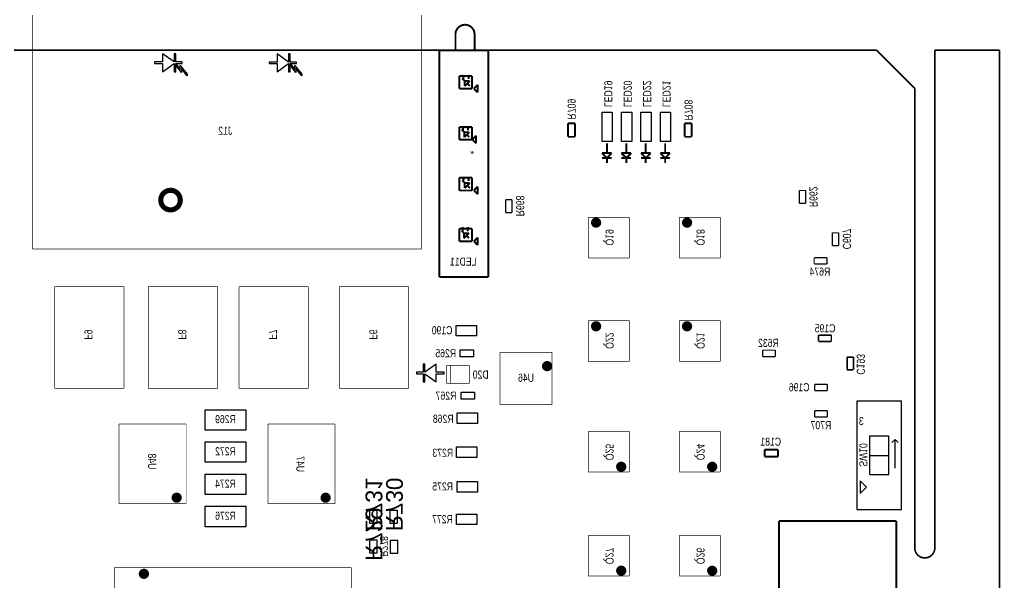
# Model space of a CAD drawing. Extents: x -186 to 234, y -83 to 214.
# Drawn here: x -10.4 to 66.5, y 115.3 to 159.4 of the extents above; entities that cross this region are included whole.
import ezdxf
from ezdxf.enums import TextEntityAlignment as Align

# ---------------------------------------------------------------- set-up
doc = ezdxf.new("R2010")
doc.units = 0
for name, color, linetype in [('BG_OUTLINE', 253, 'CONTINUOUS'), ('PG_ASSEMBLY_BOTTOM', 12, 'CONTINUOUS'), ('RD_ASSEMBLY_BOTTOM', 142, 'CONTINUOUS')]:
    doc.layers.add(name, color=color, linetype=linetype)

msp = doc.modelspace()

# ---------------------------------------------------------------- linework, layer by layer
at = {"layer": 'BG_OUTLINE', "const_width": 0.127}
for points in [[(56.805601, 157.020311), (-51.494411, 157.020311)], [(59.805595, 154.020291), (56.805601, 157.020311)], [(61.380395, 120.527293), (61.380395, 157.020311)], [(61.380395, 157.020311), (66.460395, 157.020311)], [(66.460395, 157.020311), (66.460395, -9.271)], [(59.805595, 120.527293), (59.805595, 154.020291)], [(59.805595, 117.987293), (59.805595, 120.527293)], [(61.380395, 117.987293), (61.380395, 120.527293)]]:
    msp.add_lwpolyline(points, dxfattribs=at)
msp.add_lwpolyline([(61.380395, 117.987293, -0.999968), (59.805595, 117.987293)], format="xyb", dxfattribs=at)
at = {"layer": 'PG_ASSEMBLY_BOTTOM'}
for points, const_width in [([(-9.420809, 159.769302), (-9.420809, 141.419097)], 0.050013), ([(21.129295, 141.419097), (21.129295, 159.769302)], 0.050013), ([(23.771377, 158.261787), (23.771377, 157.018203)], 0.1524), ([(25.271273, 157.018203), (25.271273, 158.261787)], 0.1524), ([(22.500387, 139.228297), (22.500387, 157.018203)], 0.1524), ([(22.500387, 157.018203), (26.350493, 157.018203)], 0.1524), ([(26.350493, 157.018203), (26.350493, 139.228297)], 0.1524), ([(24.065306, 153.993113), (24.065306, 154.993111)], 0.1524), ([(24.065306, 154.993111), (25.065507, 154.993111)], 0.1524), ([(24.296395, 154.954224), (24.396497, 155.0543)], 0.1524), ([(24.496319, 154.954224), (24.296395, 154.954224)], 0.1524), ([(24.496319, 154.604212), (24.296395, 154.80411)], 0.1524), ([(24.396497, 154.754301), (24.396497, 155.0543)], 0.1524), ([(24.396497, 155.0543), (24.496319, 154.954224)], 0.1524), ([(24.896394, 154.604212), (24.496319, 154.604212)], 0.1524), ([(24.496319, 154.604212), (24.496319, 154.204213)], 0.1524), ([(24.696496, 154.954224), (24.796318, 155.0543)], 0.1524), ([(24.896394, 154.954224), (24.696496, 154.954224)], 0.1524), ([(24.696496, 154.404314), (24.896394, 154.604212)], 0.1524), ([(24.796318, 154.754301), (24.796318, 155.0543)], 0.1524), ([(24.796318, 155.0543), (24.896394, 154.954224)], 0.1524), ([(25.065507, 154.993111), (25.065507, 153.993113)], 0.1524), ([(25.065507, 153.993113), (24.065306, 153.993113)], 0.1524), ([(24.496319, 154.204213), (24.696496, 154.404314)], 0.1524), ([(24.896394, 154.204213), (24.696496, 154.404314)], 0.1524), ([(25.215418, 154.004315), (25.515418, 154.304213)], 0.1524), ([(25.515418, 153.704315), (25.215418, 154.004315)], 0.1524), ([(25.515418, 154.304213), (25.515418, 153.704315)], 0.1524), ([(24.065306, 150.003205), (24.065306, 151.003203)], 0.1524), ([(24.065306, 151.003203), (25.065507, 151.003203)], 0.1524), ([(24.260302, 150.940211), (24.360403, 151.040313)], 0.1524), ([(24.460505, 150.940211), (24.260302, 150.940211)], 0.1524), ([(24.460505, 150.590225), (24.260302, 150.790123)], 0.1524), ([(24.360403, 150.74011), (24.360403, 151.040313)], 0.1524), ([(24.360403, 151.040313), (24.460505, 150.940211)], 0.1524), ([(24.660403, 150.940211), (24.760504, 151.040313)], 0.1524), ([(24.860301, 150.940211), (24.660403, 150.940211)], 0.1524), ([(24.760504, 150.74011), (24.760504, 151.040313)], 0.1524), ([(24.760504, 151.040313), (24.860301, 150.940211)], 0.1524), ([(25.065507, 151.003203), (25.065507, 150.003205)], 0.1524), ([(32.606488, 150.224007), (32.606488, 151.273993)], 0.1524), ([(32.606488, 151.273993), (33.156703, 151.273993)], 0.1524), ([(33.156703, 151.273993), (33.156703, 150.224007)], 0.1524), ([(41.750488, 150.224007), (41.750488, 151.273993)], 0.1524), ([(41.750488, 151.273993), (42.300703, 151.273993)], 0.1524), ([(42.300703, 151.273993), (42.300703, 150.224007)], 0.1524), ([(25.065507, 150.003205), (24.065306, 150.003205)], 0.1524), ([(24.860301, 150.590225), (24.460505, 150.590225)], 0.1524), ([(24.460505, 150.590225), (24.460505, 150.1902)], 0.1524), ([(24.460505, 150.1902), (24.660403, 150.390123)], 0.1524), ([(24.660403, 150.390123), (24.860301, 150.590225)], 0.1524), ([(24.860301, 150.1902), (24.660403, 150.390123)], 0.1524), ([(25.088418, 150.014203), (25.388418, 150.314101)], 0.1524), ([(25.388418, 149.714204), (25.088418, 150.014203)], 0.1524), ([(25.388418, 150.314101), (25.388418, 149.714204)], 0.1524), ([(33.156703, 150.224007), (32.606488, 150.224007)], 0.1524), ([(42.300703, 150.224007), (41.750488, 150.224007)], 0.1524), ([(35.650195, 148.9456), (35.650195, 149.7076)], 0.1524), ([(37.174195, 148.9456), (37.174195, 149.7076)], 0.1524), ([(38.698195, 148.9456), (38.698195, 149.7076)], 0.1524), ([(40.222195, 148.9456), (40.222195, 149.7076)], 0.1524), ([(35.650195, 148.5646), (35.269195, 148.9456)], 0.1524), ([(35.269195, 148.9456), (36.031195, 148.9456)], 0.1524), ([(35.650195, 148.5646), (35.269195, 148.5646)], 0.1524), ([(36.031195, 148.9456), (35.650195, 148.5646)], 0.1524), ([(35.650195, 148.1836), (35.650195, 148.5646)], 0.1524), ([(35.650195, 148.5646), (36.031195, 148.5646)], 0.1524), ([(37.174195, 148.5646), (36.793195, 148.9456)], 0.1524), ([(36.793195, 148.9456), (37.555195, 148.9456)], 0.1524), ([(37.174195, 148.5646), (36.793195, 148.5646)], 0.1524), ([(37.555195, 148.9456), (37.174195, 148.5646)], 0.1524), ([(37.174195, 148.1836), (37.174195, 148.5646)], 0.1524), ([(37.174195, 148.5646), (37.555195, 148.5646)], 0.1524), ([(38.698195, 148.5646), (38.317195, 148.9456)], 0.1524), ([(38.317195, 148.9456), (39.079195, 148.9456)], 0.1524), ([(38.698195, 148.5646), (38.317195, 148.5646)], 0.1524), ([(39.079195, 148.9456), (38.698195, 148.5646)], 0.1524), ([(38.698195, 148.1836), (38.698195, 148.5646)], 0.1524), ([(38.698195, 148.5646), (39.079195, 148.5646)], 0.1524), ([(40.222195, 148.5646), (39.841195, 148.9456)], 0.1524), ([(39.841195, 148.9456), (40.603195, 148.9456)], 0.1524), ([(40.222195, 148.5646), (39.841195, 148.5646)], 0.1524), ([(40.603195, 148.9456), (40.222195, 148.5646)], 0.1524), ([(40.222195, 148.1836), (40.222195, 148.5646)], 0.1524), ([(40.222195, 148.5646), (40.603195, 148.5646)], 0.1524), ([(24.065306, 146.013221), (24.065306, 147.013219)], 0.1524), ([(24.065306, 147.013219), (25.065507, 147.013219)], 0.1524), ([(24.297411, 146.953224), (24.397513, 147.0533)], 0.1524), ([(24.497309, 146.953224), (24.297411, 146.953224)], 0.1524), ([(24.397513, 146.753301), (24.397513, 147.0533)], 0.1524), ([(24.397513, 147.0533), (24.497309, 146.953224)], 0.1524), ([(24.697512, 146.953224), (24.797309, 147.0533)], 0.1524), ([(24.89741, 146.953224), (24.697512, 146.953224)], 0.1524), ([(24.797309, 146.753301), (24.797309, 147.0533)], 0.1524), ([(24.797309, 147.0533), (24.89741, 146.953224)], 0.1524), ([(25.065507, 147.013219), (25.065507, 146.013221)], 0.1524), ([(24.497309, 146.603212), (24.297411, 146.80311)], 0.1524), ([(24.89741, 146.603212), (24.497309, 146.603212)], 0.1524), ([(24.497309, 146.603212), (24.497309, 146.203213)], 0.1524), ([(24.497309, 146.203213), (24.697512, 146.403314)], 0.1524), ([(24.697512, 146.403314), (24.89741, 146.603212)], 0.1524), ([(24.89741, 146.203213), (24.697512, 146.403314)], 0.1524), ([(25.215418, 146.024117), (25.515418, 146.32432)], 0.1524), ([(25.515418, 146.32432), (25.515418, 145.724118)], 0.1524), ([(25.065507, 146.013221), (24.065306, 146.013221)], 0.1524), ([(25.515418, 145.724118), (25.215418, 146.024117)], 0.1524), ([(50.740259, 145.01528), (50.740259, 146.015075)], 0.102108), ([(50.740259, 146.015075), (51.24008, 146.015075)], 0.102108), ([(51.24008, 146.015075), (51.24008, 145.01528)], 0.102108), ([(27.709851, 144.286275), (27.709851, 145.28607)], 0.102108), ([(27.709851, 145.28607), (28.209672, 145.28607)], 0.102108), ([(28.209672, 145.28607), (28.209672, 144.286275)], 0.102108), ([(51.24008, 145.01528), (50.740259, 145.01528)], 0.102108), ([(28.209672, 144.286275), (27.709851, 144.286275)], 0.102108), ([(34.2027, 143.916095), (34.2027, 140.716305)], 0.050013), ([(37.402491, 143.916095), (34.2027, 143.916095)], 0.050013), ([(37.402491, 140.716305), (37.402491, 143.916095)], 0.050013), ([(41.3401, 143.916095), (41.3401, 140.716305)], 0.050013), ([(44.539891, 143.916095), (41.3401, 143.916095)], 0.050013), ([(44.539891, 140.716305), (44.539891, 143.916095)], 0.050013), ([(24.234419, 143.016224), (24.334495, 143.1163)], 0.1524), ([(24.334495, 142.816301), (24.334495, 143.1163)], 0.1524), ([(24.334495, 143.1163), (24.434317, 143.016224)], 0.1524), ([(24.634495, 143.016224), (24.734317, 143.1163)], 0.1524), ([(24.734317, 142.816301), (24.734317, 143.1163)], 0.1524), ([(24.734317, 143.1163), (24.834418, 143.016224)], 0.1524), ([(24.065306, 142.023313), (24.065306, 143.023311)], 0.1524), ([(24.065306, 143.023311), (25.065507, 143.023311)], 0.1524), ([(24.434317, 143.016224), (24.234419, 143.016224)], 0.1524), ([(24.434317, 142.666212), (24.234419, 142.86611)], 0.1524), ([(24.834418, 142.666212), (24.434317, 142.666212)], 0.1524), ([(24.434317, 142.666212), (24.434317, 142.266213)], 0.1524), ([(24.434317, 142.266213), (24.634495, 142.466314)], 0.1524), ([(24.834418, 143.016224), (24.634495, 143.016224)], 0.1524), ([(24.634495, 142.466314), (24.834418, 142.666212)], 0.1524), ([(24.834418, 142.266213), (24.634495, 142.466314)], 0.1524), ([(25.065507, 143.023311), (25.065507, 142.023313)], 0.1524), ([(25.215418, 142.034209), (25.515418, 142.334209)], 0.1524), ([(25.515418, 142.334209), (25.515418, 141.734311)], 0.1524), ([(53.332634, 141.695399), (53.332634, 142.695193)], 0.1016), ([(53.332634, 142.695193), (53.832455, 142.695193)], 0.1016), ([(53.832455, 142.695193), (53.832455, 141.695399)], 0.1016), ([(25.065507, 142.023313), (24.065306, 142.023313)], 0.1524), ([(25.515418, 141.734311), (25.215418, 142.034209)], 0.1524), ([(53.832455, 141.695399), (53.332634, 141.695399)], 0.1016), ([(-9.420809, 141.419097), (-1.783309, 141.419097)], 0.050013), ([(-1.783309, 141.419097), (21.129295, 141.419097)], 0.050013), ([(34.2027, 140.716305), (37.402491, 140.716305)], 0.050013), ([(41.3401, 140.716305), (44.539891, 140.716305)], 0.050013), ([(51.913993, 140.758723), (52.913788, 140.758723)], 0.102108), ([(51.913993, 140.258902), (51.913993, 140.758723)], 0.102108), ([(52.913788, 140.258902), (51.913993, 140.258902)], 0.102108), ([(52.913788, 140.758723), (52.913788, 140.258902)], 0.102108), ([(26.350493, 139.228297), (22.500387, 139.228297)], 0.1524), ([(-2.244293, 138.483111), (-7.684516, 138.483111)], 0.050013), ([(-7.684516, 138.483111), (-7.684516, 130.502889)], 0.050013), ([(-2.244293, 130.502889), (-2.244293, 138.483111)], 0.050013), ([(5.121707, 138.483111), (-0.318516, 138.483111)], 0.050013), ([(-0.318516, 138.483111), (-0.318516, 130.502889)], 0.050013), ([(5.121707, 130.502889), (5.121707, 138.483111)], 0.050013), ([(12.233707, 138.483111), (6.793484, 138.483111)], 0.050013), ([(6.793484, 138.483111), (6.793484, 130.502889)], 0.050013), ([(12.233707, 130.502889), (12.233707, 138.483111)], 0.050013), ([(20.107707, 138.483111), (14.667484, 138.483111)], 0.050013), ([(14.667484, 138.483111), (14.667484, 130.502889)], 0.050013), ([(20.107707, 130.502889), (20.107707, 138.483111)], 0.050013), ([(34.2027, 135.813495), (34.2027, 132.613705)], 0.050013), ([(37.402491, 135.813495), (34.2027, 135.813495)], 0.050013), ([(37.402491, 132.613705), (37.402491, 135.813495)], 0.050013), ([(41.3401, 135.813495), (41.3401, 132.613705)], 0.050013), ([(44.539891, 135.813495), (41.3401, 135.813495)], 0.050013), ([(44.539891, 132.613705), (44.539891, 135.813495)], 0.050013), ([(52.258798, 134.678903), (53.258491, 134.678903)], 0.127), ([(52.258798, 134.179107), (52.258798, 134.678903)], 0.127), ([(53.258491, 134.678903), (53.258491, 134.179107)], 0.127), ([(53.258491, 134.179107), (52.258798, 134.179107)], 0.127), ([(27.253692, 129.218207), (27.253692, 133.318199)], 0.050013), ([(27.253692, 133.318199), (31.353785, 133.318199)], 0.050013), ([(31.353785, 133.318199), (31.353785, 129.218207)], 0.050013), ([(47.862998, 132.994197), (47.862998, 133.494018)], 0.102108), ([(47.862998, 133.494018), (48.862793, 133.494018)], 0.102108), ([(48.862793, 133.494018), (48.862793, 132.994197)], 0.102108), ([(34.2027, 132.613705), (37.402491, 132.613705)], 0.050013), ([(41.3401, 132.613705), (44.539891, 132.613705)], 0.050013), ([(48.862793, 132.994197), (47.862998, 132.994197)], 0.102108), ([(54.494989, 131.95521), (54.494989, 132.955005)], 0.127), ([(54.494989, 132.955005), (54.994886, 132.955005)], 0.127), ([(54.994886, 132.955005), (54.994886, 131.95521)], 0.127), ([(23.070083, 132.294605), (24.869902, 132.294605)], 0.050013), ([(23.070083, 130.894607), (23.070083, 132.294605)], 0.050013), ([(23.370083, 130.894607), (23.370083, 132.294605)], 0.050013), ([(24.869902, 132.294605), (24.869902, 130.894607)], 0.050013), ([(54.994886, 131.95521), (54.494989, 131.95521)], 0.127), ([(24.869902, 130.894607), (23.070083, 130.894607)], 0.050013), ([(51.949096, 130.318002), (51.949096, 130.817899)], 0.1016), ([(51.949096, 130.817899), (52.948891, 130.817899)], 0.1016), ([(52.948891, 130.817899), (52.948891, 130.318002)], 0.1016), ([(-7.684516, 130.502889), (-2.244293, 130.502889)], 0.050013), ([(-0.318516, 130.502889), (5.121707, 130.502889)], 0.050013), ([(6.793484, 130.502889), (12.233707, 130.502889)], 0.050013), ([(14.667484, 130.502889), (20.107707, 130.502889)], 0.050013), ([(52.948891, 130.318002), (51.949096, 130.318002)], 0.1016), ([(31.353785, 129.218207), (27.253692, 129.218207)], 0.050013), ([(51.948918, 128.753108), (52.948713, 128.753108)], 0.102108), ([(51.948918, 128.253287), (51.948918, 128.753108)], 0.102108), ([(52.948713, 128.753108), (52.948713, 128.253287)], 0.102108), ([(52.948713, 128.253287), (51.948918, 128.253287)], 0.102108), ([(-2.616708, 121.446493), (-2.616708, 127.694893)], 0.0508), ([(-2.616708, 127.694893), (2.641092, 127.694893)], 0.0508), ([(2.641092, 127.694893), (2.641092, 121.446493)], 0.0508), ([(9.067292, 121.446493), (9.067292, 127.694893)], 0.0508), ([(9.067292, 127.694893), (14.325092, 127.694893)], 0.0508), ([(14.325092, 127.694893), (14.325092, 121.446493)], 0.0508), ([(37.402491, 127.126695), (34.2027, 127.126695)], 0.050013), ([(34.2027, 127.126695), (34.2027, 123.926905)], 0.050013), ([(37.402491, 123.926905), (37.402491, 127.126695)], 0.050013), ([(44.539891, 127.126695), (41.3401, 127.126695)], 0.050013), ([(41.3401, 127.126695), (41.3401, 123.926905)], 0.050013), ([(44.539891, 123.926905), (44.539891, 127.126695)], 0.050013), ([(48.026472, 125.682934), (49.076458, 125.682934)], 0.1524), ([(48.026472, 125.132719), (48.026472, 125.682934)], 0.1524), ([(49.076458, 125.682934), (49.076458, 125.132719)], 0.1524), ([(49.076458, 125.132719), (48.026472, 125.132719)], 0.1524), ([(34.2027, 123.926905), (37.402491, 123.926905)], 0.050013), ([(41.3401, 123.926905), (44.539891, 123.926905)], 0.050013), ([(2.641092, 121.446493), (-2.616708, 121.446493)], 0.0508), ([(14.325092, 121.446493), (9.067292, 121.446493)], 0.0508), ([(49.152607, 91.092299), (49.152607, 120.092495)], 0.150089), ([(49.152607, 120.092495), (58.352487, 120.092495)], 0.150089), ([(58.352487, 120.092495), (58.352487, 91.092299)], 0.150089), ([(37.402491, 118.973295), (34.2027, 118.973295)], 0.050013), ([(34.2027, 118.973295), (34.2027, 115.773505)], 0.050013), ([(37.402491, 115.773505), (37.402491, 118.973295)], 0.050013), ([(44.539891, 118.973295), (41.3401, 118.973295)], 0.050013), ([(41.3401, 118.973295), (41.3401, 115.773505)], 0.050013), ([(44.539891, 115.773505), (44.539891, 118.973295)], 0.050013), ([(-2.987497, 116.437689), (-2.987497, 99.927689)], 0.0508), ([(15.605303, 116.437689), (-2.987497, 116.437689)], 0.0508), ([(15.605303, 99.927689), (15.605303, 116.437689)], 0.0508), ([(34.2027, 115.773505), (37.402491, 115.773505)], 0.050013), ([(41.3401, 115.773505), (44.539891, 115.773505)], 0.050013)]:
    msp.add_lwpolyline(points, dxfattribs=dict(at, const_width=const_width))
for points, const_width in [([(25.271273, 158.261787, 1.000011), (23.771377, 158.261787)], 0.1524), ([(0.981989, 144.6276, 0.999996), (1.845564, 145.897625, 1.000004), (0.981989, 144.6276)], 0.399999), ([(35.005696, 143.493109, 1.000019), (34.605697, 143.493084, 0.999981), (35.005696, 143.493109)], 0.399999), ([(42.143096, 143.493109, 1.000019), (41.743097, 143.493084, 0.999981), (42.143096, 143.493109)], 0.399999), ([(35.005696, 135.365109, 1.000019), (34.605697, 135.365084, 0.999981), (35.005696, 135.365109)], 0.399999), ([(42.143096, 135.365109, 1.000019), (41.743097, 135.365084, 0.999981), (42.143096, 135.365109)], 0.399999), ([(31.160187, 132.242916, 1.000002), (30.759908, 132.242916, 0.999998), (31.160187, 132.242916)], 0.399999), ([(36.974094, 124.349891, 0.999982), (36.574095, 124.349916, 1.000018), (36.974094, 124.349891)], 0.399999), ([(44.111494, 124.349891, 0.999982), (43.711495, 124.349916, 1.000018), (44.111494, 124.349891)], 0.399999), ([(2.096186, 121.92, 1.000019), (1.696593, 121.919975, 0.999981), (2.096186, 121.92)], 0.399999), ([(13.780186, 121.92, 1.000019), (13.380593, 121.919975, 0.999981), (13.780186, 121.92)], 0.399999), ([(-0.477495, 115.951686, 1.000021), (-0.877418, 115.951686, 0.999979), (-0.477495, 115.951686)], 0.399999), ([(36.974094, 116.196491, 0.999982), (36.574095, 116.196516, 1.000018), (36.974094, 116.196491)], 0.399999), ([(44.111494, 116.196491, 0.999982), (43.711495, 116.196516, 1.000018), (44.111494, 116.196491)], 0.399999)]:
    msp.add_lwpolyline(points, format="xyb", dxfattribs=dict(at, const_width=const_width))
for points in [[(1.696187, 156.093211), (0.79629, 156.728211)], [(0.79629, 156.728211), (0.79629, 156.093211)], [(1.823187, 156.728211), (1.696187, 156.728211)], [(1.696187, 156.728211), (1.696187, 156.093211)], [(1.823187, 156.093211), (1.823187, 156.728211)], [(10.675899, 156.091103), (9.776003, 156.726103)], [(9.776003, 156.726103), (9.776003, 156.091103)], [(10.802899, 156.726103), (10.675899, 156.726103)], [(10.675899, 156.726103), (10.675899, 156.091103)], [(10.802899, 156.091103), (10.802899, 156.726103)], [(0.79629, 156.093211), (0.16129, 156.093211)], [(0.16129, 156.093211), (0.16129, 155.966211)], [(0.16129, 155.966211), (0.79629, 155.966211)], [(0.79629, 155.966211), (0.79629, 155.331211)], [(0.79629, 155.331211), (1.696187, 155.966211)], [(1.696187, 155.966211), (1.696187, 155.331211)], [(1.822501, 155.838398), (1.822501, 155.965398)], [(1.822501, 155.965398), (2.179904, 155.504109)], [(2.268195, 155.263088), (1.822501, 155.838398)], [(2.331187, 156.093211), (1.823187, 156.093211)], [(1.823187, 155.331211), (1.823187, 155.966211)], [(1.823187, 155.966211), (2.331187, 155.966211)], [(2.179904, 155.504109), (2.179904, 155.816605)], [(2.179904, 155.816605), (2.724404, 155.133497)], [(2.724404, 155.006497), (2.268195, 155.578607)], [(2.268195, 155.578607), (2.268195, 155.263088)], [(2.331187, 155.966211), (2.331187, 156.093211)], [(9.776003, 156.091103), (9.141003, 156.091103)], [(9.141003, 156.091103), (9.141003, 155.964103)], [(9.141003, 155.964103), (9.776003, 155.964103)], [(9.776003, 155.964103), (9.776003, 155.329103)], [(9.776003, 155.329103), (10.675899, 155.964103)], [(10.675899, 155.964103), (10.675899, 155.329103)], [(10.801883, 155.836112), (10.801883, 155.963112)], [(10.801883, 155.963112), (11.159287, 155.502102)], [(11.247907, 155.260802), (10.801883, 155.836112)], [(11.310899, 156.091103), (10.802899, 156.091103)], [(10.802899, 155.329103), (10.802899, 155.964103)], [(10.802899, 155.964103), (11.310899, 155.964103)], [(11.159287, 155.502102), (11.159287, 155.814293)], [(11.159287, 155.814293), (11.704091, 155.131491)], [(11.704091, 155.004491), (11.247907, 155.576499)], [(11.247907, 155.576499), (11.247907, 155.260802)], [(11.310899, 155.964103), (11.310899, 156.091103)], [(1.696187, 155.331211), (1.823187, 155.331211)], [(2.724404, 155.133497), (2.724404, 155.006497)], [(10.675899, 155.329103), (10.802899, 155.329103)], [(11.704091, 155.131491), (11.704091, 155.004491)], [(23.832287, 135.429803), (25.432487, 135.429803)], [(23.832287, 134.604811), (23.832287, 135.429803)], [(25.432487, 135.429803), (25.432487, 134.604811)], [(25.432487, 134.604811), (23.832287, 134.604811)], [(24.145799, 133.506489), (25.195784, 133.506489)], [(24.145799, 132.966511), (24.145799, 133.506489)], [(25.195784, 133.506489), (25.195784, 132.966511)], [(21.357895, 132.401589), (21.230895, 132.401589)], [(21.230895, 132.401589), (21.230895, 131.766589)], [(22.257791, 132.401589), (21.357895, 131.766589)], [(21.357895, 131.766589), (21.357895, 132.401589)], [(22.257791, 131.766589), (22.257791, 132.401589)], [(25.195784, 132.966511), (24.145799, 132.966511)], [(20.722895, 131.766589), (20.722895, 131.639589)], [(21.230895, 131.766589), (20.722895, 131.766589)], [(20.722895, 131.639589), (21.230895, 131.639589)], [(21.230895, 131.639589), (21.230895, 131.004589)], [(21.357895, 131.004589), (21.357895, 131.639589)], [(21.357895, 131.639589), (22.257791, 131.004589)], [(22.892791, 131.766589), (22.257791, 131.766589)], [(22.257791, 131.004589), (22.257791, 131.639589)], [(22.257791, 131.639589), (22.892791, 131.639589)], [(22.892791, 131.639589), (22.892791, 131.766589)], [(21.230895, 131.004589), (21.357895, 131.004589)], [(24.207191, 129.652497), (24.207191, 130.192501)], [(24.207191, 130.192501), (25.257303, 130.192501)], [(25.257303, 130.192501), (25.257303, 129.652497)], [(25.257303, 129.652497), (24.207191, 129.652497)], [(58.762494, 129.494051), (55.262297, 129.494051)], [(55.262297, 129.494051), (55.262297, 120.99417)], [(58.762494, 120.99417), (58.762494, 129.494051)], [(4.127297, 128.825193), (7.327189, 128.825193)], [(4.127297, 127.224993), (4.127297, 128.825193)], [(7.327189, 128.825193), (7.327189, 127.224993)], [(23.891291, 128.56591), (25.491491, 128.56591)], [(23.891291, 127.740893), (23.891291, 128.56591)], [(25.491491, 128.56591), (25.491491, 127.740893)], [(25.491491, 127.740893), (23.891291, 127.740893)], [(7.327189, 127.224993), (4.127297, 127.224993)], [(4.127297, 126.3015), (7.327189, 126.3015)], [(4.127297, 124.7013), (4.127297, 126.3015)], [(7.327189, 126.3015), (7.327189, 124.7013)], [(57.762496, 126.744247), (56.262295, 126.744247)], [(56.262295, 126.744247), (56.262295, 123.743949)], [(57.762496, 123.743949), (57.762496, 126.744247)], [(58.262291, 126.494057), (58.012406, 126.244045)], [(58.512507, 126.244045), (58.262291, 126.494057)], [(58.262291, 124.244049), (58.262291, 126.494057)], [(23.853191, 125.89891), (25.453391, 125.89891)], [(23.853191, 125.073893), (23.853191, 125.89891)], [(25.453391, 125.89891), (25.453391, 125.073893)], [(7.327189, 124.7013), (4.127297, 124.7013)], [(25.453391, 125.073893), (23.853191, 125.073893)], [(56.262295, 125.244047), (57.762496, 125.244047)], [(4.127297, 122.1613), (4.127297, 123.7615)], [(4.127297, 123.7615), (7.327189, 123.7615)], [(7.327189, 123.7615), (7.327189, 122.1613)], [(23.891291, 123.18111), (25.491491, 123.18111)], [(23.891291, 122.356093), (23.891291, 123.18111)], [(25.491491, 123.18111), (25.491491, 122.356093)], [(56.012385, 122.744255), (55.512284, 123.244051)], [(55.512284, 123.244051), (55.512284, 122.244155)], [(56.262295, 123.743949), (57.762496, 123.743949)], [(25.491491, 122.356093), (23.891291, 122.356093)], [(55.512284, 122.244155), (56.012385, 122.744255)], [(7.327189, 122.1613), (4.127297, 122.1613)], [(4.127297, 119.6467), (4.127297, 121.2469)], [(4.127297, 121.2469), (7.327189, 121.2469)], [(7.327189, 121.2469), (7.327189, 119.6467)], [(17.049267, 119.904027), (17.049267, 120.954013)], [(17.049267, 120.954013), (17.589271, 120.954013)], [(17.589271, 120.954013), (17.589271, 119.904027)], [(18.654547, 119.904027), (18.654547, 120.954013)], [(18.654547, 120.954013), (19.194551, 120.954013)], [(19.194551, 120.954013), (19.194551, 119.904027)], [(55.262297, 120.99417), (58.762494, 120.99417)], [(23.853191, 120.636005), (25.453391, 120.636005)], [(23.853191, 119.811013), (23.853191, 120.636005)], [(25.453391, 120.636005), (25.453391, 119.811013)], [(7.327189, 119.6467), (4.127297, 119.6467)], [(17.589271, 119.904027), (17.049267, 119.904027)], [(19.194551, 119.904027), (18.654547, 119.904027)], [(25.453391, 119.811013), (23.853191, 119.811013)], [(17.049267, 117.569767), (17.049267, 118.619753)], [(17.049267, 118.619753), (17.589271, 118.619753)], [(17.589271, 118.619753), (17.589271, 117.569767)], [(18.670803, 117.546907), (18.670803, 118.596893)], [(18.670803, 118.596893), (19.210807, 118.596893)], [(19.210807, 118.596893), (19.210807, 117.546907)], [(17.589271, 117.569767), (17.049267, 117.569767)], [(19.210807, 117.546907), (18.670803, 117.546907)]]:
    msp.add_lwpolyline(points, dxfattribs=at)
for points in [[(36.075595, 149.852888), (35.275596, 149.852888), (35.275596, 152.153112), (36.075595, 152.153112)], [(37.599595, 149.852888), (36.799596, 149.852888), (36.799596, 152.153112), (37.599595, 152.153112)], [(39.123595, 149.852888), (38.323596, 149.852888), (38.323596, 152.153112), (39.123595, 152.153112)], [(40.647595, 149.852888), (39.847596, 149.852888), (39.847596, 152.153112), (40.647595, 152.153112)]]:
    msp.add_lwpolyline(points, close=True, dxfattribs=at)

# ---------------------------------------------------------------- texts
at = {"layer": 'PG_ASSEMBLY_BOTTOM', "text_generation_flag": 2, "width": 0.8}
msp.add_text('3', height=0.635, dxfattribs=at).set_placement((55.612386, 127.616941), align=Align.CENTER)
at = {"layer": 'RD_ASSEMBLY_BOTTOM', "text_generation_flag": 2, "width": 0.8}
for s, p in [('LED19', (35.446995, 153.5938)), ('LED20', (36.970995, 153.5938)), ('LED22', (38.494995, 153.5938)), ('LED21', (40.018995, 153.5938)), ('*', (24.620931, 148.9964)), ('R662', (51.544931, 145.5166)), ('R668', (28.532506, 144.8054)), ('Q19', (35.548595, 142.341092)), ('Q18', (42.685995, 142.341092)), ('C607', (54.161106, 142.2146)), ('F9', (-5.345405, 134.7216)), ('F8', (2.020595, 134.7216)), ('F7', (9.132595, 134.7216)), ('F6', (17.006595, 134.7216)), ('Q22', (35.548595, 134.238492)), ('Q21', (42.685995, 134.238492)), ('C193', (55.253331, 132.3848)), ('Q25', (35.548595, 125.501908)), ('Q24', (42.685995, 125.501908)), ('SW10', (55.456531, 125.2728)), ('U48', (-0.347294, 124.7648)), ('U47', (11.285931, 124.5616)), ('R278', (17.848605, 118.0973)), ('Q27', (35.548595, 117.348508)), ('Q26', (42.685995, 117.348508))]:
    msp.add_text(s, height=0.635, rotation=270, dxfattribs=at).set_placement(p, align=Align.CENTER)
for s, p in [('R709', (32.571131, 151.5872)), ('R708', (41.740531, 151.511))]:
    msp.add_text(s, height=0.635, rotation=270, dxfattribs=at).set_placement(p)
for s, p in [('J12', (5.706389, 150.384942)), ('LED11', (24.375389, 140.123342)), ('R674', (52.366189, 139.335916)), ('C195', (52.772589, 134.890942)), ('C190', (22.724389, 134.738542)), ('R632', (48.327589, 133.747942)), ('R265', (23.003789, 132.935142)), ('D20', (25.748056, 131.264406)), ('U46', (29.303751, 131.014241)), ('C196', (50.740589, 130.268142)), ('R267', (23.029189, 129.607742)), ('R269', (5.727192, 127.771093)), ('R268', (22.811765, 127.797789)), ('R707', (52.442389, 127.296316)), ('C181', (48.505389, 126.000942)), ('R272', (5.727192, 125.2474)), ('R273', (22.773665, 125.130789)), ('R274', (5.727192, 122.7074)), ('R275', (22.760965, 122.489189)), ('R276', (5.727192, 120.1928)), ('R277', (22.748265, 119.918709))]:
    msp.add_text(s, height=0.635, dxfattribs=at).set_placement(p, align=Align.CENTER)
at = {"layer": 'RD_ASSEMBLY_BOTTOM', "text_generation_flag": 2}
for s, p in [('R731', (16.718077, 119.29872)), ('R730', (18.323357, 119.29872)), ('R729', (16.718077, 116.96446))]:
    msp.add_text(s, height=1.313205, rotation=270, dxfattribs=at).set_placement(p)

doc.saveas('drawing.dxf')
